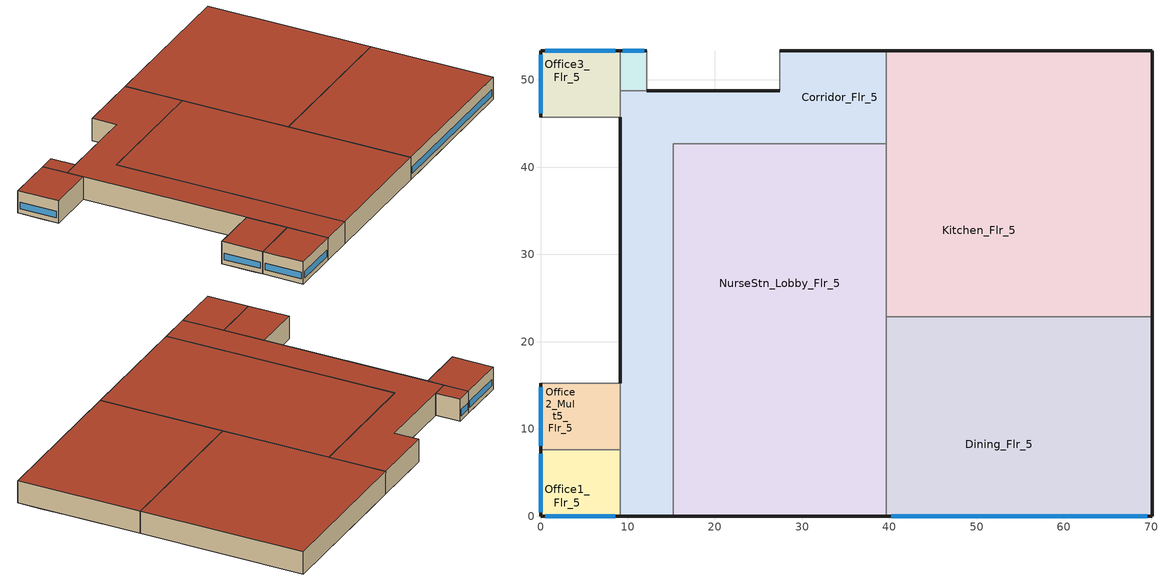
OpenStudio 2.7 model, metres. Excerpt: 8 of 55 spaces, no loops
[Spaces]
Corridor_Flr_5
 floor to NurseStn_Lobby_Flr_4: 15.24,42.67 15.24,33.53 9.14,33.53 9.14,42.67 z17.07
 floor to Corridor_NW_Flr_4: 39.62,53.34 39.62,42.67 9.14,42.67 9.14,48.77 28.96,48.77 28.96,53.34 z17.07
 floor to Corridor_SE_Flr_4: 15.24,10.67 15.24,4.57 9.14,4.57 9.14,10.67 z17.07
 floor adiabatic: 28.96,53.34 28.96,48.77 27.43,48.77 27.43,53.34 z17.07; 15.24,4.57 15.24,0 9.14,0 9.14,4.57 z17.07
 floor to Lab_Flr_4: 15.24,33.53 15.24,10.67 9.14,10.67 9.14,33.53 z17.07
 wall outside: 9.14,0 15.24,0 / 39.62,53.34 27.43,53.34 / 27.43,48.77 12.19,48.77 / 9.14,45.72 9.14,15.24 z17.07:21.34
 wall to Kitchen_Flr_5: 39.62,42.67 39.62,53.34 z17.07:21.34
 wall adiabatic: 27.43,53.34 27.43,48.77 z17.07:21.34
 wall to NurseStn_Lobby_Flr_5: 15.24,0 15.24,42.67 39.62,42.67 z17.07:21.34
 wall to Office1_Flr_5: 9.14,7.62 9.14,0 z17.07:21.34
 wall to Office4_Mult6_Flr_5: 12.19,48.77 9.14,48.77 z17.07:21.34
 wall to Office2_Mult5_Flr_5: 9.14,15.24 9.14,7.62 z17.07:21.34
 wall to Office3_Flr_5: 9.14,48.77 9.14,45.72 z17.07:21.34
 roof outside: 15.24,0 15.24,42.67 39.62,42.67 39.62,53.34 27.43,53.34 27.43,48.77 9.14,48.77 9.14,0 z21.34
Kitchen_Flr_5
 floor to PatRoom5_Mult10_Flr_4: 44.2,53.34 44.2,48.77 39.62,48.77 39.62,53.34 z17.07
 floor to Corridor_NW_Flr_4: 65.53,48.77 65.53,42.67 39.62,42.67 39.62,48.77 z17.07
 floor to Radiology_Flr_4: 60.96,42.67 60.96,22.86 39.62,22.86 39.62,42.67 z17.07
 floor to Corridor_SE_Flr_4: 65.53,42.67 65.53,22.86 60.96,22.86 60.96,42.67 z17.07
 floor to PatRoom4_Flr_4: 70.1,53.34 70.1,48.77 62.48,48.77 62.48,53.34 z17.07
 floor adiabatic: 70.1,48.77 70.1,22.86 65.53,22.86 65.53,48.77 z17.07; 62.48,53.34 62.48,48.77 44.2,48.77 44.2,53.34 z17.07
 wall outside: 70.1,22.86 70.1,53.34 39.62,53.34 z17.07:21.34
 wall to NurseStn_Lobby_Flr_5: 39.62,42.67 39.62,22.86 z17.07:21.34
 wall to Dining_Flr_5: 39.62,22.86 70.1,22.86 z17.07:21.34
 roof outside: 70.1,22.86 70.1,53.34 39.62,53.34 39.62,22.86 z21.34
NurseStn_Lobby_Flr_5
 floor to NurseStn_Lobby_Flr_4: 39.62,42.67 39.62,10.67 28.96,10.67 28.96,19.81 15.24,19.81 15.24,42.67 z17.07
 floor to Corridor_SE_Flr_4: 39.62,10.67 39.62,0 28.96,0 28.96,4.57 15.24,4.57 15.24,10.67 z17.07
 floor adiabatic: 28.96,4.57 28.96,0 15.24,0 15.24,4.57 z17.07
 floor to Lab_Flr_4: 28.96,19.81 28.96,10.67 15.24,10.67 15.24,19.81 z17.07
 wall outside: 15.24,0 39.62,0 z17.07:21.34
 wall to Dining_Flr_5: 39.62,0 39.62,22.86 z17.07:21.34
 roof outside: 39.62,0 39.62,42.67 15.24,42.67 15.24,0 z21.34
Office1_Flr_5
 floor to PatRoom6_Flr_4: 6.1,4.57 6.1,0 0,0 0,4.57 z17.07
 floor to PatRoom7_Mult10_Flr_4: 4.57,7.62 4.57,4.57 0,4.57 0,7.62 z17.07
 floor to Corridor_SE_Flr_4: 9.14,7.62 9.14,4.57 4.57,4.57 4.57,7.62 z17.07
 floor adiabatic: 9.14,4.57 9.14,0 6.1,0 6.1,4.57 z17.07
 wall outside: 0,7.62 0,0 9.14,0 z17.07:21.34
 wall to Office2_Mult5_Flr_5: 9.14,7.62 0,7.62 z17.07:21.34
 window: 0,7.16 0,0.46 / 0.55,0 8.6,0 z17.98:19.2
 roof outside: 9.14,0 9.14,7.62 0,7.62 0,0 z21.34
Office4_Mult6_Flr_5
 floor adiabatic: 12.19,53.34 12.19,48.77 9.14,48.77 9.14,53.34 z17.07
 wall outside: 12.19,53.34 9.14,53.34 z17.07:21.34
 wall to Office3_Flr_5: 9.14,53.34 9.14,48.77 z17.07:21.34
 wall adiabatic: 12.19,48.77 12.19,53.34 z17.07:21.34
 window: 11.88,53.34 9.45,53.34 z17.98:19.2
 roof outside: 12.19,48.77 12.19,53.34 9.14,53.34 9.14,48.77 z21.34
Office3_Flr_5
 floor to PatRoom8_Flr_4: 6.1,53.34 6.1,48.77 0,48.77 0,53.34 z17.07
 floor to Corridor_NW_Flr_4: 9.14,48.77 9.14,45.72 4.57,45.72 4.57,48.77 z17.07
 floor adiabatic: 9.14,53.34 9.14,48.77 6.1,48.77 6.1,53.34 z17.07; 4.57,48.77 4.57,45.72 0,45.72 0,48.77 z17.07
 wall outside: 9.14,53.34 0,53.34 0,45.72 z17.07:21.34
 wall adiabatic: 0,45.72 9.14,45.72 z17.07:21.34
 window: 0,52.88 0,46.18 / 8.6,53.34 0.55,53.34 z17.98:19.2
 roof outside: 9.14,45.72 9.14,53.34 0,53.34 0,45.72 z21.34
Office2_Mult5_Flr_5
 floor to PatRoom7_Mult10_Flr_4: 4.57,8.99 4.57,7.62 0,7.62 0,8.99 z17.07
 floor to Corridor_NW_Flr_4: 9.14,15.24 9.14,10.67 4.57,10.67 4.57,15.24 z17.07
 floor to Corridor_SE_Flr_4: 9.14,10.67 9.14,7.62 4.57,7.62 4.57,10.67 z17.07
 floor adiabatic: 4.57,15.24 4.57,8.99 0,8.99 0,15.24 z17.07
 wall outside: 0,15.24 0,7.62 z17.07:21.34
 wall adiabatic: 9.14,15.24 0,15.24 z17.07:21.34
 window: 0,14.78 0,8.08 z17.98:19.2
 roof outside: 9.14,7.62 9.14,15.24 0,15.24 0,7.62 z21.34
Dining_Flr_5
 floor to NurseStn_Lobby_Flr_4: 60.96,19.81 60.96,10.67 39.62,10.67 39.62,19.81 z17.07
 floor to PatRoom3_Mult10_Flr_4: 70.1,8.99 70.1,4.57 65.53,4.57 65.53,8.99 z17.07
 floor to Radiology_Flr_4: 60.96,22.86 60.96,19.81 39.62,19.81 39.62,22.86 z17.07
 floor to PatRoom2_Flr_4: 70.1,4.57 70.1,0 62.48,0 62.48,4.57 z17.07
 floor to Corridor_SE_Flr_4: 65.53,22.86 65.53,4.57 39.62,4.57 39.62,10.67 60.96,10.67 60.96,22.86 z17.07
 floor to PatRoom1_Mult10_Flr_4: 44.2,4.57 44.2,0 39.62,0 39.62,4.57 z17.07
 floor adiabatic: 70.1,22.86 70.1,8.99 65.53,8.99 65.53,22.86 z17.07; 62.48,4.57 62.48,0 44.2,0 44.2,4.57 z17.07
 wall outside: 39.62,0 70.1,0 70.1,22.86 z17.07:21.34
 window: 40.2,0 69.53,0 z17.98:19.2
 roof outside: 70.1,0 70.1,22.86 39.62,22.86 39.62,0 z21.34
[ClimateZones]
Climate Zone Institution Name 1=ASHRAE; Climate Zone Document Name 1=ANSI/ASHRAE Standard 169; Climate Zone Document Year 1=2006; Climate Zone Institution Name 2=CEC; Climate Zone Document Name 2=California Climate Zone Descriptions; Climate Zone Document Year 2=1995
[Building]
-Hospital-ASHRAE 169-2013-2A created: 2020-01-22 11:31:17 -0500: Standards Number of Stories=6; Standards Number of Above Ground Stories=5; Standards Building Type=Hospital
[Site]
Site 1: Terrain=City
[Space] Building Story=Building Story 6; Part of Total Floor Area=Yes
Name | Space Type | Thermal Zone
Office1_Flr_5 | Hospital Office | Office1_Flr_5 ZN
Corridor_Flr_5 | Hospital Corridor | Corridor_Flr_5 ZN
Kitchen_Flr_5 | Hospital Kitchen | Kitchen_Flr_5 ZN
Office3_Flr_5 | Hospital Office | Office3_Flr_5 ZN
Office2_Mult5_Flr_5 | Hospital Office | Office2_Mult5_Flr_5 ZN
NurseStn_Lobby_Flr_5 | Hospital NurseStn | NurseStn_Lobby_Flr_5 ZN
Office4_Mult6_Flr_5 | Hospital Office | Office4_Mult6_Flr_5 ZN
Dining_Flr_5 | Hospital Dining | Dining_Flr_5 ZN
[BuildingStory]
Building Story 6: Nominal Z Coordinate {m}=17.0732
[SpaceType] Standards Building Type=Hospital
Name | Default Schedule Set | Design Specification Outdoor Air Object | Standards Space Type
Hospital Corridor | Hospital Corridor Schedule Set | Hospital Corridor Ventilation | Corridor
Hospital Dining | Hospital Dining Schedule Set | Hospital Dining Ventilation | Dining
Hospital Kitchen | Hospital Kitchen Schedule Set | Hospital Kitchen Ventilation | Kitchen
Hospital NurseStn | Hospital NurseStn Schedule Set | Hospital NurseStn Ventilation | NurseStn
Hospital Office | Hospital Office Schedule Set | Hospital Office Ventilation | Office
[People:Definition] Number of People Calculation Method=People/Area; Fraction Radiant=0.3
Name | People per Space Floor Area {person/m2}
Hospital Corridor People Definition | 0.0107639
Hospital Dining People Definition | 0.107639
Hospital Kitchen People Definition | 0.0538196
Hospital NurseStn People Definition | 0.0143483
Hospital Office People Definition | 0.0753474
[People] Work Efficiency Schedule=Work Efficiency Schedule; Clothing Insulation Schedule=Clothing Schedule; Air Velocity Schedule=Air Velocity Schedule; Multiplier=1
Name | People Definition | Space or SpaceType
Hospital Corridor People | Hospital Corridor People Definition | Hospital Corridor
Hospital Dining People | Hospital Dining People Definition | Hospital Dining
Hospital Kitchen People | Hospital Kitchen People Definition | Hospital Kitchen
Hospital NurseStn People | Hospital NurseStn People Definition | Hospital NurseStn
Hospital Office People | Hospital Office People Definition | Hospital Office
[Lights:Definition] Design Level Calculation Method=Watts/Area; Fraction Radiant=0.7; Fraction Visible=0.2; Return Air Fraction=0
Name | Watts per Space Floor Area {W/m2}
Hospital Corridor Lights Definition; Hospital NurseStn Lights Definition; Hospital Office Lights Definition | 10.7639
Hospital Dining Lights Definition | 9.68752
Hospital Kitchen Lights Definition | 12.9167
[Lights] Fraction Replaceable=1
Name | Lights Definition | Space or SpaceType
Hospital Corridor Lights | Hospital Corridor Lights Definition | Hospital Corridor
Hospital Dining Lights | Hospital Dining Lights Definition | Hospital Dining
Hospital Kitchen Lights | Hospital Kitchen Lights Definition | Hospital Kitchen
Hospital NurseStn Lights | Hospital NurseStn Lights Definition | Hospital NurseStn
Hospital Office Lights | Hospital Office Lights Definition | Hospital Office
[ElectricEquipment:Definition] Design Level Calculation Method=Watts/Area; Fraction Latent=0; Fraction Radiant=0.5; Fraction Lost=0
Name | Watts per Space Floor Area {W/m2}
Hospital Dining Elec Equip Definition; Hospital Office Elec Equip Definition | 10.7639
Hospital Kitchen Elec Equip Definition | 80.7293
Hospital NurseStn Elec Equip Definition | 11.1945
[ElectricEquipment]
Name | Electric Equipment Definition | Space or SpaceType
Hospital Dining Elec Equip | Hospital Dining Elec Equip Definition | Hospital Dining
Hospital Kitchen Elec Equip | Hospital Kitchen Elec Equip Definition | Hospital Kitchen
Hospital NurseStn Elec Equip | Hospital NurseStn Elec Equip Definition | Hospital NurseStn
Hospital Office Elec Equip | Hospital Office Elec Equip Definition | Hospital Office
[DesignSpecification:OutdoorAir] Outdoor Air Method=Sum
Name | Outdoor Air Flow per Floor Area {m3/s-m2} | Outdoor Air Flow per Person {m3/s-person}
Hospital Corridor Ventilation | 0.0003048
Hospital Dining Ventilation; Hospital Kitchen Ventilation | 0.0009144 | 0.00353961
Hospital NurseStn Ventilation; Hospital Office Ventilation | 0.0003048 | 0.00235974
[DefaultScheduleSet] People Activity Level Schedule=Hospital ACTIVITY_SCH; Infiltration Schedule=Hospital INFIL_SCH_PNNL
Name | Number of People Schedule | Lighting Schedule | Electric Equipment Schedule | Gas Equipment Schedule
Hospital Corridor Schedule Set | Hospital BLDG_OCC_SCH | Hospital BLDG_LIGHT_CORRIDOR_SCH | Hospital BLDG_EQUIP_SCH
Hospital Dining Schedule Set | Hospital BLDG_OCC_SCH | Hospital BLDG_LIGHT_SCH | Hospital BLDG_EQUIP_SCH
Hospital Kitchen Schedule Set | Hospital BLDG_OCC_SCH | Hospital BLDG_LIGHT_SCH | Hospital BLDG_EQUIP_EXTD_SCH | Hospital BLDG_EQUIP_SCH
Hospital NurseStn Schedule Set | Hospital BLDG_OCC_EXTD_SCH | Hospital BLDG_LIGHT_NURSEFLR234_SCH | Hospital BLDG_EQUIP_SCH
Hospital Office Schedule Set | Hospital BLDG_OCC_SCH | Hospital BLDG_LIGHT_OFFICE_SCH | Hospital BLDG_EQUIP_SCH
[ThermostatSetpoint:DualSetpoint] Heating Setpoint Temperature Schedule=Hospital HTGSETP_SCH; Cooling Setpoint Temperature Schedule=Hospital CLGSETP_SCH
Hospital Corridor Thermostat 3; Hospital Dining Thermostat 1; Hospital Kitchen Thermostat 1; Hospital NurseStn Thermostat 3; Hospital Office Thermostat 1; Hospital Office Thermostat 3; Hospital Office Thermostat 4; Hospital Office Thermostat 5
[GasEquipment:Definition]
Hospital Kitchen Gas Equip Definition: Design Level Calculation Method=Watts/Area; Watts per Space Floor Area {W/m2}=161.389; Fraction Latent=0; Fraction Radiant=0.5; Fraction Lost=0
[GasEquipment]
Hospital Kitchen Gas Equip: Gas Equipment Definition=Hospital Kitchen Gas Equip Definition; Space or SpaceType=Hospital Kitchen
[SpaceInfiltration:DesignFlowRate] Schedule=Hospital INFIL_SCH_PNNL; Design Flow Rate Calculation Method=Flow/ExteriorArea; Constant Term Coefficient=0; Temperature Term Coefficient=0; Velocity Term Coefficient=0.224; Velocity Squared Term Coefficient=0
Name | Space or SpaceType | Flow per Exterior Surface Area {m3/s-m2}
Corridor_Flr_5 Infiltration | Corridor_Flr_5 | 0.000361473
Dining_Flr_5 Infiltration | Dining_Flr_5 | 0.000252493
Kitchen_Flr_5 Infiltration | Kitchen_Flr_5 | 0.000224315
NurseStn_Lobby_Flr_5 Infiltration | NurseStn_Lobby_Flr_5 | 9.32248e-05
Office1_Flr_5 Infiltration | Office1_Flr_5 | 0.00051939
Office2_Mult5_Flr_5 Infiltration | Office2_Mult5_Flr_5 | 0.000326268
Office3_Flr_5 Infiltration | Office3_Flr_5 | 0.000519427
Office4_Mult6_Flr_5 Infiltration | Office4_Mult6_Flr_5 | 0.000495006
[ThermalZone] Use Ideal Air Loads=No
Name | Thermostat | Multiplier
Corridor_Flr_5 ZN | Hospital Corridor Thermostat 3
Dining_Flr_5 ZN | Hospital Dining Thermostat 1
Kitchen_Flr_5 ZN | Hospital Kitchen Thermostat 1
NurseStn_Lobby_Flr_5 ZN | Hospital NurseStn Thermostat 3
Office1_Flr_5 ZN | Hospital Office Thermostat 1
Office2_Mult5_Flr_5 ZN | Hospital Office Thermostat 3 | 5
Office3_Flr_5 ZN | Hospital Office Thermostat 4
Office4_Mult6_Flr_5 ZN | Hospital Office Thermostat 5 | 6
[Schedule:Ruleset]
Name | Default Day Schedule | Summer Design Day Schedule | Winter Design Day Schedule
Clothing Schedule | Clothing Schedule Default Winter Clothes
Air Velocity Schedule | Air Velocity Schedule Default
Work Efficiency Schedule | Work Efficiency Schedule Default
Hospital BLDG_OCC_SCH | Hospital BLDG_OCC_SCH Default | Hospital BLDG_OCC_SCH Summer Design Day | Hospital BLDG_OCC_SCH Winter Design Day
Hospital ACTIVITY_SCH | Hospital ACTIVITY_SCH Default | Hospital ACTIVITY_SCH Summer Design Day | Hospital ACTIVITY_SCH Winter Design Day
Hospital BLDG_EQUIP_SCH | Hospital BLDG_EQUIP_SCH Default | Hospital BLDG_EQUIP_SCH Summer Design Day | Hospital BLDG_EQUIP_SCH Winter Design Day
Hospital INFIL_SCH_PNNL | Hospital INFIL_SCH_PNNL Default | Hospital INFIL_SCH_PNNL Summer Design Day | Hospital INFIL_SCH_PNNL Winter Design Day
Hospital HTGSETP_SCH | Hospital HTGSETP_SCH Default | Hospital HTGSETP_SCH Summer Design Day | Hospital HTGSETP_SCH Winter Design Day
Hospital CLGSETP_SCH | Hospital CLGSETP_SCH Default | Hospital CLGSETP_SCH Summer Design Day | Hospital CLGSETP_SCH Winter Design Day
Hospital BLDG_LIGHT_CORRIDOR_SCH | Hospital BLDG_LIGHT_CORRIDOR_SCH Default | Hospital BLDG_LIGHT_CORRIDOR_SCH Summer Design Day | Hospital BLDG_LIGHT_CORRIDOR_SCH Winter Design Day
Hospital BLDG_LIGHT_SCH | Hospital BLDG_LIGHT_SCH Default | Hospital BLDG_LIGHT_SCH Summer Design Day | Hospital BLDG_LIGHT_SCH Winter Design Day
Hospital BLDG_OCC_EXTD_SCH | Hospital BLDG_OCC_EXTD_SCH Default | Hospital BLDG_OCC_EXTD_SCH Summer Design Day | Hospital BLDG_OCC_EXTD_SCH Winter Design Day
Hospital BLDG_EQUIP_EXTD_SCH | Hospital BLDG_EQUIP_EXTD_SCH Default | Hospital BLDG_EQUIP_EXTD_SCH Summer Design Day | Hospital BLDG_EQUIP_EXTD_SCH Winter Design Day
Hospital BLDG_LIGHT_NURSEFLR234_SCH | Hospital BLDG_LIGHT_NURSEFLR234_SCH Default | Hospital BLDG_LIGHT_NURSEFLR234_SCH Summer Design Day | Hospital BLDG_LIGHT_NURSEFLR234_SCH Winter Design Day
Hospital BLDG_LIGHT_OFFICE_SCH | Hospital BLDG_LIGHT_OFFICE_SCH Default | Hospital BLDG_LIGHT_OFFICE_SCH Summer Design Day | Hospital BLDG_LIGHT_OFFICE_SCH Winter Design Day
[Schedule:Day]
Clothing Schedule Default Winter Clothes; Hospital BLDG_OCC_SCH Summer Design Day; Hospital BLDG_EQUIP_SCH Summer Design Day; Hospital BLDG_LIGHT_CORRIDOR_SCH Summer Design Day; Hospital BLDG_LIGHT_SCH Summer Design Day; Hospital BLDG_OCC_EXTD_SCH Summer Design Day; Hospital BLDG_EQUIP_EXTD_SCH Summer Design Day; Hospital BLDG_LIGHT_NURSEFLR234_SCH Summer Design Day; Hospital BLDG_LIGHT_OFFICE_SCH Summer Design Day: 24, 0, 1
Clothing Schedule Summer Clothes: 24, 0, 0.5
Air Velocity Schedule Default: 24, 0, 0.2
Work Efficiency Schedule Default; Hospital BLDG_OCC_SCH Winter Design Day; Hospital BLDG_EQUIP_SCH Winter Design Day; Hospital BLDG_LIGHT_CORRIDOR_SCH Winter Design Day; Hospital BLDG_LIGHT_SCH Winter Design Day; Hospital BLDG_OCC_EXTD_SCH Winter Design Day; Hospital BLDG_EQUIP_EXTD_SCH Winter Design Day; Hospital BLDG_LIGHT_NURSEFLR234_SCH Winter Design Day; Hospital BLDG_LIGHT_OFFICE_SCH Winter Design Day: 24, 0, 0
Hospital BLDG_OCC_SCH Default: 8, 0, 0, 16, 0, 0.05, 24, 0, 0
Hospital BLDG_OCC_SCH Sat Day: 7, 0, 0, 8, 0, 0.1, 9, 0, 0.3, 17, 0, 0.4, 19, 0, 0.1, 24, 0, 0
Hospital BLDG_OCC_SCH Wkdy Day: 7, 0, 0, 8, 0, 0.1, 9, 0, 0.5, 17, 0, 0.8, 18, 0, 0.5, 20, 0, 0.3, 22, 0, 0.2, 24, 0, 0
Hospital ACTIVITY_SCH Default; Hospital ACTIVITY_SCH Winter Design Day; Hospital ACTIVITY_SCH Summer Design Day: 24, 0, 120
Hospital BLDG_EQUIP_SCH Default: 8, 0, 0.261951, 16, 0, 0.349268, 24, 0, 0.261951
Hospital BLDG_EQUIP_SCH Sat Day: 7, 0, 0.349268, 8, 0, 0.487001, 18, 0, 0.633101, 24, 0, 0.349268
Hospital BLDG_EQUIP_SCH Wkdy Day: 7, 0, 0.349268, 8, 0, 0.681801, 16, 0, 0.876602, 22, 0, 0.584401, 23, 0, 0.523902, 24, 0, 0.349268
Hospital INFIL_SCH_PNNL Default; Hospital INFIL_SCH_PNNL Winter Design Day; Hospital INFIL_SCH_PNNL Summer Design Day; Hospital INFIL_SCH_PNNL Default|WntrDsn|SmrDsn|Sat|Wkdy Day: 24, 0, 0.25
Hospital HTGSETP_SCH Default; Hospital HTGSETP_SCH Winter Design Day; Hospital HTGSETP_SCH Summer Design Day: 24, 0, 21
Hospital CLGSETP_SCH Default; Hospital CLGSETP_SCH Winter Design Day; Hospital CLGSETP_SCH Summer Design Day: 24, 0, 24
Hospital BLDG_LIGHT_CORRIDOR_SCH Default; Hospital BLDG_LIGHT_NURSEFLR234_SCH Default: 8, 0, 0.5, 16, 0, 0.7, 24, 0, 0.5
Hospital BLDG_LIGHT_CORRIDOR_SCH Sat Day; Hospital BLDG_LIGHT_NURSEFLR234_SCH Sat Day: 8, 0, 0.5, 18, 0, 0.8, 24, 0, 0.5
Hospital BLDG_LIGHT_CORRIDOR_SCH Wkdy Day; Hospital BLDG_LIGHT_NURSEFLR234_SCH Wkdy Day: 8, 0, 0.5, 16, 0, 0.9, 24, 0, 0.5
Hospital BLDG_LIGHT_SCH Default; Hospital BLDG_LIGHT_OFFICE_SCH Default: 8, 0, 0.05, 16, 0, 0.1, 24, 0, 0.05
Hospital BLDG_LIGHT_SCH Sat Day; Hospital BLDG_LIGHT_OFFICE_SCH Sat Day: 7, 0, 0.1, 8, 0, 0.2, 18, 0, 0.4, 24, 0, 0.1
Hospital BLDG_LIGHT_SCH Wkdy Day; Hospital BLDG_LIGHT_OFFICE_SCH Wkdy Day: 7, 0, 0.1, 8, 0, 0.5, 16, 0, 0.9, 23, 0, 0.3, 24, 0, 0.1
Hospital BLDG_OCC_EXTD_SCH Default; Hospital BLDG_EQUIP_EXTD_SCH Default: 8, 0, 0.4, 16, 0, 0.6, 24, 0, 0.4
Hospital BLDG_OCC_EXTD_SCH Sat Day: 7, 0, 0.4, 8, 0, 0.5, 17, 0, 0.6, 19, 0, 0.5, 24, 0, 0.4
Hospital BLDG_OCC_EXTD_SCH Wkdy Day: 7, 0, 0.4, 8, 0, 0.5, 9, 0, 0.6, 17, 0, 0.8, 18, 0, 0.6, 20, 0, 0.5, 24, 0, 0.4
Hospital BLDG_EQUIP_EXTD_SCH Sat Day: 7, 0, 0.4, 8, 0, 0.5, 18, 0, 0.65, 24, 0, 0.4
Hospital BLDG_EQUIP_EXTD_SCH Wkdy Day: 7, 0, 0.4, 8, 0, 0.7, 16, 0, 0.9, 23, 0, 0.6, 24, 0, 0.4
[Schedule:Rule] Date Specification Type=DateRange; Start Day=1
Name | Schedule Ruleset | Rule Order | Day Schedule | Start Month | End Month | End Day | Apply Saturday | Apply Monday | Apply Tuesday | Apply Wednesday | Apply Thursday | Apply Friday
Schedule Rule 1 | Clothing Schedule | 0 | Clothing Schedule Summer Clothes | 5 | 9 | 30
Schedule Rule 2 | Hospital BLDG_OCC_SCH | 1 | Hospital BLDG_OCC_SCH Sat Day | 1 | 12 | 31 | Yes
Schedule Rule 3 | Hospital BLDG_OCC_SCH | 0 | Hospital BLDG_OCC_SCH Wkdy Day | 1 | 12 | 31 |  | Yes | Yes | Yes | Yes | Yes
Schedule Rule 6 | Hospital BLDG_EQUIP_SCH | 1 | Hospital BLDG_EQUIP_SCH Sat Day | 1 | 12 | 31 | Yes
Schedule Rule 7 | Hospital BLDG_EQUIP_SCH | 0 | Hospital BLDG_EQUIP_SCH Wkdy Day | 1 | 12 | 31 |  | Yes | Yes | Yes | Yes | Yes
Schedule Rule 8 | Hospital INFIL_SCH_PNNL | 0 | Hospital INFIL_SCH_PNNL Default|WntrDsn|SmrDsn|Sat|Wkdy Day | 1 | 12 | 31 | Yes | Yes | Yes | Yes | Yes | Yes
Schedule Rule 9 | Hospital BLDG_LIGHT_CORRIDOR_SCH | 1 | Hospital BLDG_LIGHT_CORRIDOR_SCH Sat Day | 1 | 12 | 31 | Yes
Schedule Rule 10 | Hospital BLDG_LIGHT_CORRIDOR_SCH | 0 | Hospital BLDG_LIGHT_CORRIDOR_SCH Wkdy Day | 1 | 12 | 31 |  | Yes | Yes | Yes | Yes | Yes
Schedule Rule 11 | Hospital BLDG_LIGHT_SCH | 1 | Hospital BLDG_LIGHT_SCH Sat Day | 1 | 12 | 31 | Yes
Schedule Rule 12 | Hospital BLDG_LIGHT_SCH | 0 | Hospital BLDG_LIGHT_SCH Wkdy Day | 1 | 12 | 31 |  | Yes | Yes | Yes | Yes | Yes
Schedule Rule 13 | Hospital BLDG_OCC_EXTD_SCH | 1 | Hospital BLDG_OCC_EXTD_SCH Sat Day | 1 | 12 | 31 | Yes
Schedule Rule 14 | Hospital BLDG_OCC_EXTD_SCH | 0 | Hospital BLDG_OCC_EXTD_SCH Wkdy Day | 1 | 12 | 31 |  | Yes | Yes | Yes | Yes | Yes
Schedule Rule 17 | Hospital BLDG_EQUIP_EXTD_SCH | 1 | Hospital BLDG_EQUIP_EXTD_SCH Sat Day | 1 | 12 | 31 | Yes
Schedule Rule 18 | Hospital BLDG_EQUIP_EXTD_SCH | 0 | Hospital BLDG_EQUIP_EXTD_SCH Wkdy Day | 1 | 12 | 31 |  | Yes | Yes | Yes | Yes | Yes
Schedule Rule 23 | Hospital BLDG_LIGHT_NURSEFLR234_SCH | 1 | Hospital BLDG_LIGHT_NURSEFLR234_SCH Sat Day | 1 | 12 | 31 | Yes
Schedule Rule 24 | Hospital BLDG_LIGHT_NURSEFLR234_SCH | 0 | Hospital BLDG_LIGHT_NURSEFLR234_SCH Wkdy Day | 1 | 12 | 31 |  | Yes | Yes | Yes | Yes | Yes
Schedule Rule 25 | Hospital BLDG_LIGHT_OFFICE_SCH | 1 | Hospital BLDG_LIGHT_OFFICE_SCH Sat Day | 1 | 12 | 31 | Yes
Schedule Rule 26 | Hospital BLDG_LIGHT_OFFICE_SCH | 0 | Hospital BLDG_LIGHT_OFFICE_SCH Wkdy Day | 1 | 12 | 31 |  | Yes | Yes | Yes | Yes | Yes
